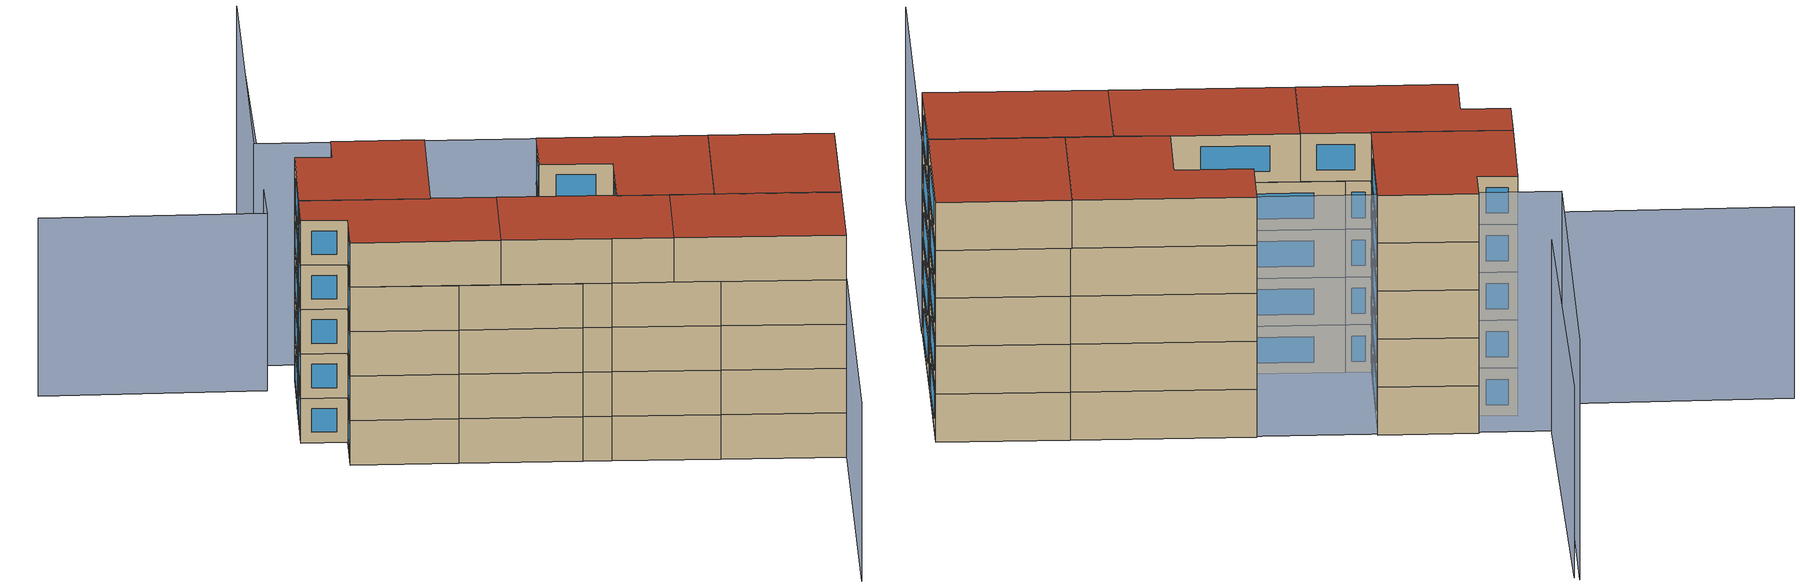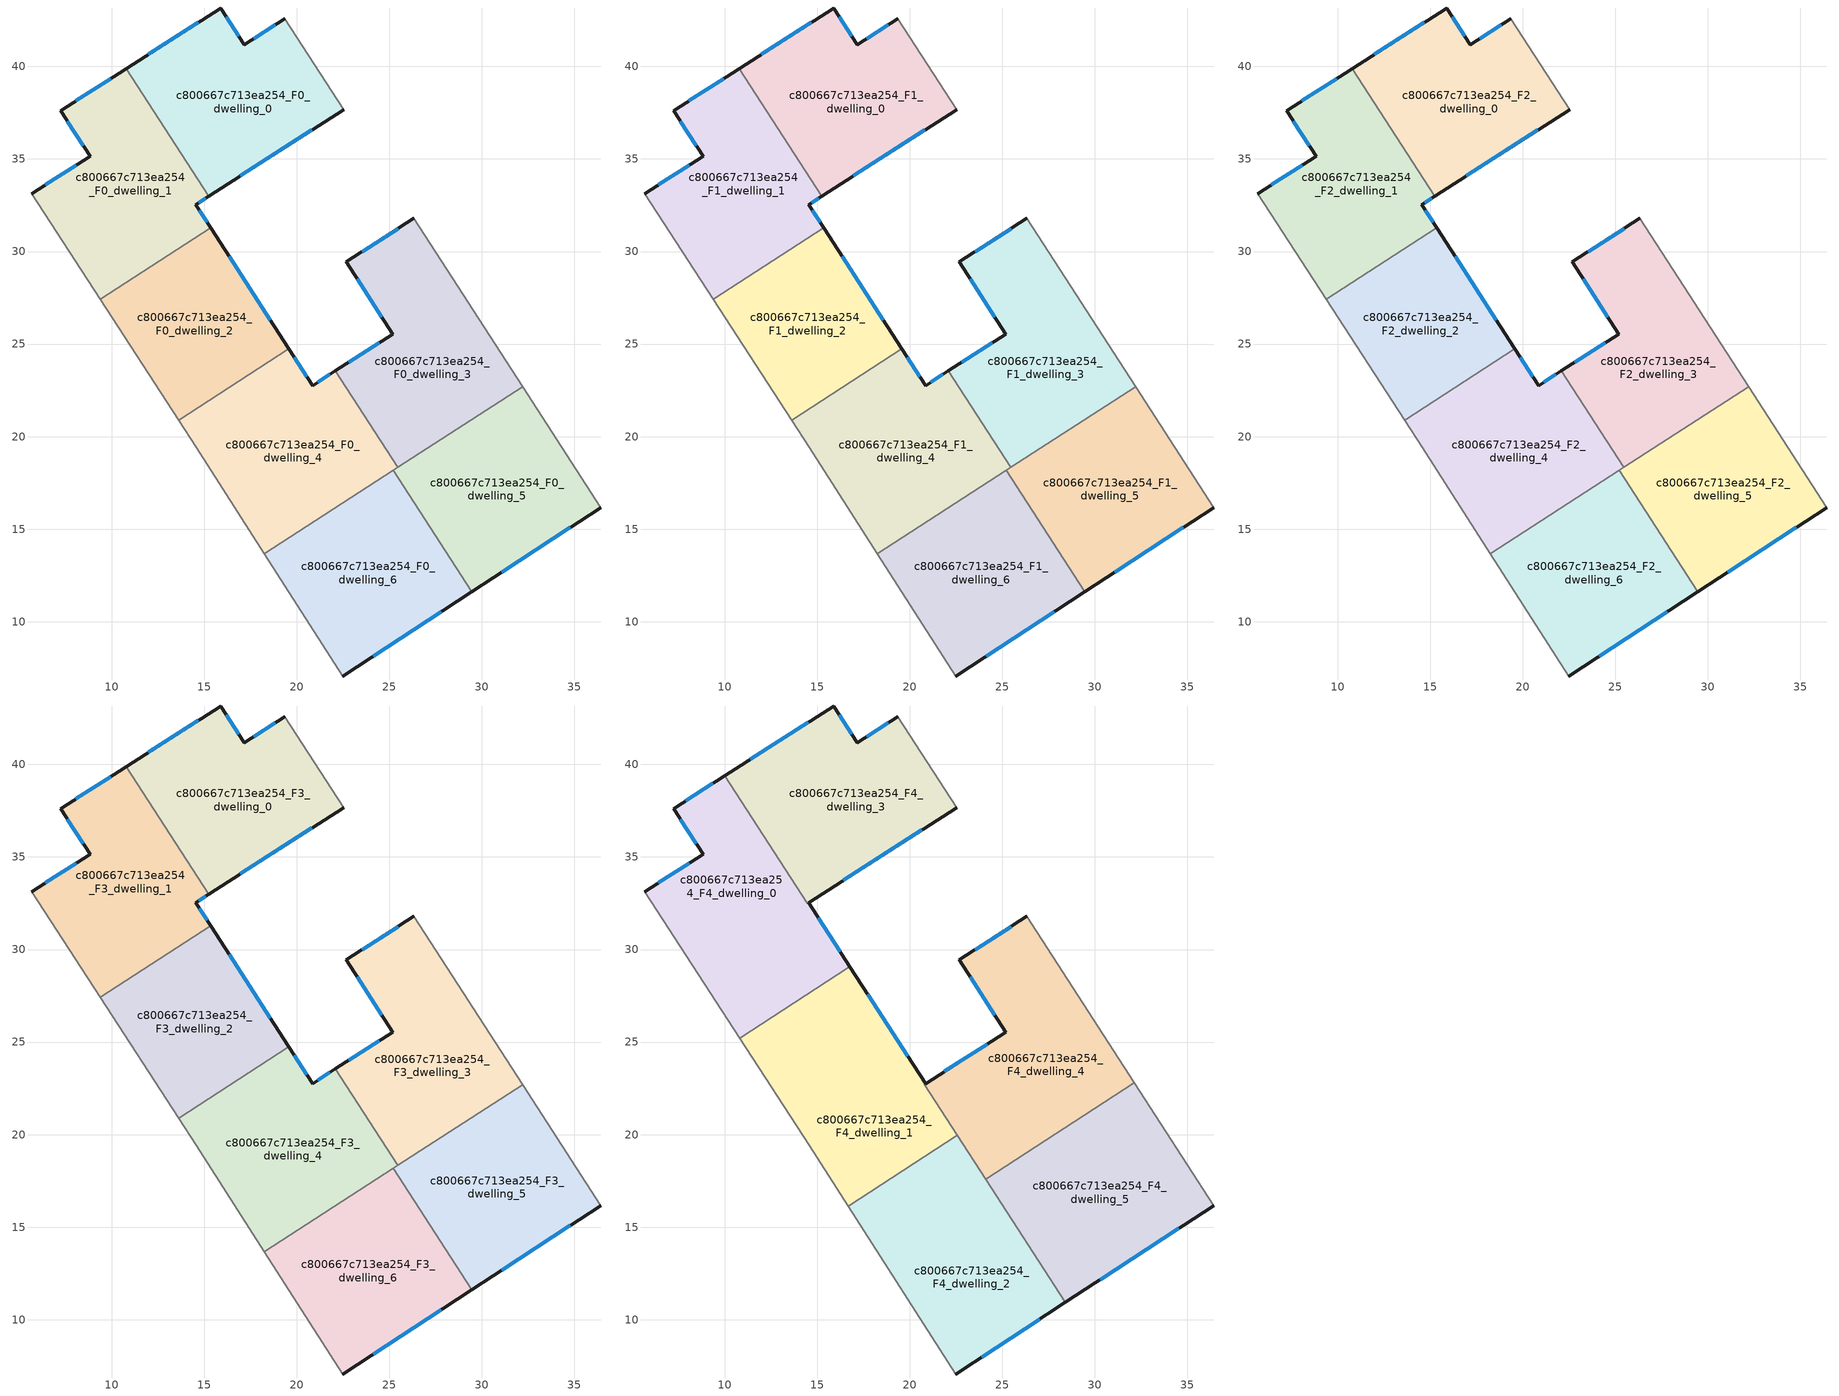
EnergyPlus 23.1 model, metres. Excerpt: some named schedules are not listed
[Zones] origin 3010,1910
c800667c713ea254_F0_dwelling_0
 floor ground (EU_floor_Construction): 19.36,42.57 22.53,37.66 15.24,32.98 10.78,39.88 15.89,43.15 17.18,41.16 z0
 wall outside (EU_wall_Construction): 19.36,42.57 17.18,41.16 15.89,43.15 10.78,39.88 / 15.24,32.98 22.53,37.66 z0:3
 wall adiabatic (EU_wall_Construction): 22.53,37.66 19.36,42.57 z0:3
 wall to c800667c713ea254_F0_dwelling_1 (EU_wall_Construction): 10.78,39.88 15.24,32.98 z0:3
 window (EU_Window_Construction): 18.85,42.24 17.69,41.49 / 16.95,34.08 20.82,36.56 / 14.69,42.38 11.98,40.64 / 16.87,41.63 16.19,42.68 z0.7:2.3
c800667c713ea254_F0_dwelling_1
 floor ground (EU_floor_Construction): 10.78,39.88 15.24,32.98 14.54,32.53 15.35,31.27 9.38,27.42 5.68,33.12 8.84,35.14 7.24,37.61 z0
 wall outside (EU_wall_Construction): 15.35,31.27 14.54,32.53 15.24,32.98 / 10.78,39.88 7.24,37.61 8.84,35.14 5.68,33.12 z0:3
 wall to c800667c713ea254_F0_dwelling_2 (EU_wall_Construction): 9.38,27.42 15.35,31.27 z0:3
 wall adiabatic (EU_wall_Construction): 5.68,33.12 9.38,27.42 z0:3
 window (EU_Window_Construction): 14.7,32.64 15.07,32.88 / 15.16,31.57 14.73,32.24 / 8.1,34.67 6.42,33.59 / 7.62,37.03 8.46,35.72 / 9.95,39.34 8.07,38.14 z0.7:2.3
c800667c713ea254_F0_dwelling_2
 floor ground (EU_floor_Construction): 15.35,31.27 19.57,24.74 13.62,20.89 9.38,27.42 z0
 wall outside (EU_wall_Construction): 19.57,24.74 15.35,31.27 z0:3
 wall to c800667c713ea254_F0_dwelling_4 (EU_wall_Construction): 13.62,20.89 19.57,24.74 z0:3
 wall adiabatic (EU_wall_Construction): 9.38,27.42 13.62,20.89 z0:3
 window (EU_Window_Construction): 18.58,26.27 16.34,29.74 z0.7:2.3
c800667c713ea254_F0_dwelling_3
 floor ground (EU_floor_Construction): 26.33,31.79 32.2,22.7 25.45,18.34 22.08,23.55 25.19,25.54 22.67,29.44 z0
 wall outside (EU_wall_Construction): 26.33,31.79 22.67,29.44 25.19,25.54 22.08,23.55 z0:3
 wall adiabatic (EU_wall_Construction): 32.2,22.7 26.33,31.79 z0:3
 wall to c800667c713ea254_F0_dwelling_4 (EU_wall_Construction): 22.08,23.55 25.45,18.34 z0:3
 wall to c800667c713ea254_F0_dwelling_5 (EU_wall_Construction): 25.45,18.34 32.2,22.7 z0:3
 window (EU_Window_Construction): 25.47,31.24 23.53,29.99 / 24.46,25.07 22.81,24.02 / 23.27,28.53 24.6,26.46 z0.7:2.3
c800667c713ea254_F0_dwelling_4
 floor ground (EU_floor_Construction): 22.08,23.55 25.45,18.34 18.25,13.68 14.58,19.42 13.62,20.89 19.57,24.74 20.85,22.76 z0
 wall outside (EU_wall_Construction): 22.08,23.55 20.85,22.76 19.57,24.74 z0:3
 wall adiabatic (EU_wall_Construction): 13.62,20.89 14.58,19.42 18.25,13.68 z0:3
 wall to c800667c713ea254_F0_dwelling_6 (EU_wall_Construction): 18.25,13.68 25.2,18.18 z0:3
 wall to c800667c713ea254_F0_dwelling_5 (EU_wall_Construction): 25.2,18.18 25.45,18.34 z0:3
 window (EU_Window_Construction): 20.55,23.22 19.87,24.28 / 21.79,23.36 21.14,22.94 z0.7:2.3
c800667c713ea254_F0_dwelling_5
 floor ground (EU_floor_Construction): 32.2,22.7 36.42,16.17 29.44,11.62 25.2,18.18 z0
 wall outside (EU_wall_Construction): 29.44,11.62 36.42,16.17 z0:3
 wall to c800667c713ea254_F0_dwelling_6 (EU_wall_Construction): 25.2,18.18 29.44,11.62 z0:3
 wall adiabatic (EU_wall_Construction): 36.42,16.17 32.2,22.7 z0:3
 window (EU_Window_Construction): 31.08,12.68 34.78,15.1 z0.7:2.3
c800667c713ea254_F0_dwelling_6
 floor ground (EU_floor_Construction): 25.2,18.18 29.44,11.62 22.48,7.07 18.25,13.68 z0
 wall outside (EU_wall_Construction): 22.48,7.07 29.44,11.62 z0:3
 wall adiabatic (EU_wall_Construction): 18.25,13.68 22.48,7.07 z0:3
 window (EU_Window_Construction): 24.12,8.14 27.81,10.55 z0.7:2.3
c800667c713ea254_F1_dwelling_0
 floor to c800667c713ea254_F0_dwelling_0 (EU_floor_Construction): 19.36,42.57 22.53,37.66 15.24,32.98 10.78,39.88 15.89,43.15 17.18,41.16 z3
 wall outside (EU_wall_Construction): 19.36,42.57 17.18,41.16 15.89,43.15 10.78,39.88 / 15.24,32.98 22.53,37.66 z3:6
 wall adiabatic (EU_wall_Construction): 22.53,37.66 19.36,42.57 z3:6
 wall to c800667c713ea254_F1_dwelling_1 (EU_wall_Construction): 10.78,39.88 15.24,32.98 z3:6
 window (EU_Window_Construction): 18.85,42.24 17.69,41.49 / 16.95,34.08 20.82,36.56 / 14.69,42.38 11.98,40.64 / 16.87,41.63 16.19,42.68 z3.7:5.3
c800667c713ea254_F1_dwelling_1
 floor to c800667c713ea254_F0_dwelling_1 (EU_floor_Construction): 10.78,39.88 15.24,32.98 14.54,32.53 15.35,31.27 9.38,27.42 5.68,33.12 8.84,35.14 7.24,37.61 z3
 wall outside (EU_wall_Construction): 15.35,31.27 14.54,32.53 15.24,32.98 / 10.78,39.88 7.24,37.61 8.84,35.14 5.68,33.12 z3:6
 wall to c800667c713ea254_F1_dwelling_2 (EU_wall_Construction): 9.38,27.42 15.35,31.27 z3:6
 wall adiabatic (EU_wall_Construction): 5.68,33.12 9.38,27.42 z3:6
 window (EU_Window_Construction): 14.7,32.64 15.07,32.88 / 15.16,31.57 14.73,32.24 / 8.1,34.67 6.42,33.59 / 7.62,37.03 8.46,35.72 / 9.95,39.34 8.07,38.14 z3.7:5.3
c800667c713ea254_F1_dwelling_2
 floor to c800667c713ea254_F0_dwelling_2 (EU_floor_Construction): 15.35,31.27 19.57,24.74 13.62,20.89 9.38,27.42 z3
 wall outside (EU_wall_Construction): 19.57,24.74 15.35,31.27 z3:6
 wall to c800667c713ea254_F1_dwelling_4 (EU_wall_Construction): 13.62,20.89 19.57,24.74 z3:6
 wall adiabatic (EU_wall_Construction): 9.38,27.42 13.62,20.89 z3:6
 window (EU_Window_Construction): 18.58,26.27 16.34,29.74 z3.7:5.3
c800667c713ea254_F1_dwelling_3
 floor to c800667c713ea254_F0_dwelling_3 (EU_floor_Construction): 26.33,31.79 32.2,22.7 25.45,18.34 22.08,23.55 25.19,25.54 22.67,29.44 z3
 wall outside (EU_wall_Construction): 26.33,31.79 22.67,29.44 25.19,25.54 22.08,23.55 z3:6
 wall adiabatic (EU_wall_Construction): 32.2,22.7 26.33,31.79 z3:6
 wall to c800667c713ea254_F1_dwelling_4 (EU_wall_Construction): 22.08,23.55 25.45,18.34 z3:6
 wall to c800667c713ea254_F1_dwelling_5 (EU_wall_Construction): 25.45,18.34 32.2,22.7 z3:6
 window (EU_Window_Construction): 25.47,31.24 23.53,29.99 / 24.46,25.07 22.81,24.02 / 23.27,28.53 24.6,26.46 z3.7:5.3
c800667c713ea254_F1_dwelling_4
 floor to c800667c713ea254_F0_dwelling_4 (EU_floor_Construction): 22.08,23.55 25.45,18.34 18.25,13.68 14.58,19.42 13.62,20.89 19.57,24.74 20.85,22.76 z3
 wall outside (EU_wall_Construction): 22.08,23.55 20.85,22.76 19.57,24.74 z3:6
 wall adiabatic (EU_wall_Construction): 13.62,20.89 14.58,19.42 18.25,13.68 z3:6
 wall to c800667c713ea254_F1_dwelling_6 (EU_wall_Construction): 18.25,13.68 25.2,18.18 z3:6
 wall to c800667c713ea254_F1_dwelling_5 (EU_wall_Construction): 25.2,18.18 25.45,18.34 z3:6
 window (EU_Window_Construction): 20.55,23.22 19.87,24.28 / 21.79,23.36 21.14,22.94 z3.7:5.3
c800667c713ea254_F1_dwelling_5
 floor to c800667c713ea254_F0_dwelling_5 (EU_floor_Construction): 32.2,22.7 36.42,16.17 29.44,11.62 25.2,18.18 z3
 wall outside (EU_wall_Construction): 29.44,11.62 36.42,16.17 z3:6
 wall to c800667c713ea254_F1_dwelling_6 (EU_wall_Construction): 25.2,18.18 29.44,11.62 z3:6
 wall adiabatic (EU_wall_Construction): 36.42,16.17 32.2,22.7 z3:6
 window (EU_Window_Construction): 31.08,12.68 34.78,15.1 z3.7:5.3
c800667c713ea254_F1_dwelling_6
 floor to c800667c713ea254_F0_dwelling_6 (EU_floor_Construction): 25.2,18.18 29.44,11.62 22.48,7.07 18.25,13.68 z3
 wall outside (EU_wall_Construction): 22.48,7.07 29.44,11.62 z3:6
 wall adiabatic (EU_wall_Construction): 18.25,13.68 22.48,7.07 z3:6
 window (EU_Window_Construction): 24.12,8.14 27.81,10.55 z3.7:5.3
c800667c713ea254_F2_dwelling_0
 floor to c800667c713ea254_F1_dwelling_0 (EU_floor_Construction): 19.36,42.57 22.53,37.66 15.24,32.98 10.78,39.88 15.89,43.15 17.18,41.16 z6
 wall outside (EU_wall_Construction): 19.36,42.57 17.18,41.16 15.89,43.15 10.78,39.88 / 15.24,32.98 22.53,37.66 z6:9
 wall adiabatic (EU_wall_Construction): 22.53,37.66 19.36,42.57 z6:9
 wall to c800667c713ea254_F2_dwelling_1 (EU_wall_Construction): 10.78,39.88 15.24,32.98 z6:9
 window (EU_Window_Construction): 18.85,42.24 17.69,41.49 / 16.95,34.08 20.82,36.56 / 14.69,42.38 11.98,40.64 / 16.87,41.63 16.19,42.68 z6.7:8.3
c800667c713ea254_F2_dwelling_1
 floor to c800667c713ea254_F1_dwelling_1 (EU_floor_Construction): 10.78,39.88 15.24,32.98 14.54,32.53 15.35,31.27 9.38,27.42 5.68,33.12 8.84,35.14 7.24,37.61 z6
 wall outside (EU_wall_Construction): 15.35,31.27 14.54,32.53 15.24,32.98 / 10.78,39.88 7.24,37.61 8.84,35.14 5.68,33.12 z6:9
 wall to c800667c713ea254_F2_dwelling_2 (EU_wall_Construction): 9.38,27.42 15.35,31.27 z6:9
 wall adiabatic (EU_wall_Construction): 5.68,33.12 9.38,27.42 z6:9
 window (EU_Window_Construction): 14.7,32.64 15.07,32.88 / 15.16,31.57 14.73,32.24 / 8.1,34.67 6.42,33.59 / 7.62,37.03 8.46,35.72 / 9.95,39.34 8.07,38.14 z6.7:8.3
c800667c713ea254_F2_dwelling_2
 floor to c800667c713ea254_F1_dwelling_2 (EU_floor_Construction): 15.35,31.27 19.57,24.74 13.62,20.89 9.38,27.42 z6
 wall outside (EU_wall_Construction): 19.57,24.74 15.35,31.27 z6:9
 wall to c800667c713ea254_F2_dwelling_4 (EU_wall_Construction): 13.62,20.89 19.57,24.74 z6:9
 wall adiabatic (EU_wall_Construction): 9.38,27.42 13.62,20.89 z6:9
 window (EU_Window_Construction): 18.58,26.27 16.34,29.74 z6.7:8.3
c800667c713ea254_F2_dwelling_3
 floor to c800667c713ea254_F1_dwelling_3 (EU_floor_Construction): 26.33,31.79 32.2,22.7 25.45,18.34 22.08,23.55 25.19,25.54 22.67,29.44 z6
 wall outside (EU_wall_Construction): 26.33,31.79 22.67,29.44 25.19,25.54 22.08,23.55 z6:9
 wall adiabatic (EU_wall_Construction): 32.2,22.7 26.33,31.79 z6:9
 wall to c800667c713ea254_F2_dwelling_4 (EU_wall_Construction): 22.08,23.55 25.45,18.34 z6:9
 wall to c800667c713ea254_F2_dwelling_5 (EU_wall_Construction): 25.45,18.34 32.2,22.7 z6:9
 window (EU_Window_Construction): 25.47,31.24 23.53,29.99 / 24.46,25.07 22.81,24.02 / 23.27,28.53 24.6,26.46 z6.7:8.3
c800667c713ea254_F2_dwelling_4
 floor to c800667c713ea254_F1_dwelling_4 (EU_floor_Construction): 22.08,23.55 25.45,18.34 18.25,13.68 14.58,19.42 13.62,20.89 19.57,24.74 20.85,22.76 z6
 wall outside (EU_wall_Construction): 22.08,23.55 20.85,22.76 19.57,24.74 z6:9
 wall adiabatic (EU_wall_Construction): 13.62,20.89 14.58,19.42 18.25,13.68 z6:9
 wall to c800667c713ea254_F2_dwelling_6 (EU_wall_Construction): 18.25,13.68 25.2,18.18 z6:9
 wall to c800667c713ea254_F2_dwelling_5 (EU_wall_Construction): 25.2,18.18 25.45,18.34 z6:9
 window (EU_Window_Construction): 20.55,23.22 19.87,24.28 / 21.79,23.36 21.14,22.94 z6.7:8.3
c800667c713ea254_F2_dwelling_5
 floor to c800667c713ea254_F1_dwelling_5 (EU_floor_Construction): 32.2,22.7 36.42,16.17 29.44,11.62 25.2,18.18 z6
 wall outside (EU_wall_Construction): 29.44,11.62 36.42,16.17 z6:9
 wall to c800667c713ea254_F2_dwelling_6 (EU_wall_Construction): 25.2,18.18 29.44,11.62 z6:9
 wall adiabatic (EU_wall_Construction): 36.42,16.17 32.2,22.7 z6:9
 window (EU_Window_Construction): 31.08,12.68 34.78,15.1 z6.7:8.3
c800667c713ea254_F2_dwelling_6
 floor to c800667c713ea254_F1_dwelling_6 (EU_floor_Construction): 25.2,18.18 29.44,11.62 22.48,7.07 18.25,13.68 z6
 wall outside (EU_wall_Construction): 22.48,7.07 29.44,11.62 z6:9
 wall adiabatic (EU_wall_Construction): 18.25,13.68 22.48,7.07 z6:9
 window (EU_Window_Construction): 24.12,8.14 27.81,10.55 z6.7:8.3
c800667c713ea254_F3_dwelling_0
 floor to c800667c713ea254_F2_dwelling_0 (EU_floor_Construction): 19.36,42.57 22.53,37.66 15.24,32.98 10.78,39.88 15.89,43.15 17.18,41.16 z9
 wall outside (EU_wall_Construction): 19.36,42.57 17.18,41.16 15.89,43.15 10.78,39.88 / 15.24,32.98 22.53,37.66 z9:12
 wall adiabatic (EU_wall_Construction): 22.53,37.66 19.36,42.57 z9:12
 wall to c800667c713ea254_F3_dwelling_1 (EU_wall_Construction): 10.78,39.88 15.24,32.98 z9:12
 window (EU_Window_Construction): 18.85,42.24 17.69,41.49 / 16.95,34.08 20.82,36.56 / 14.69,42.38 11.98,40.64 / 16.87,41.63 16.19,42.68 z9.7:11.3
c800667c713ea254_F3_dwelling_1
 floor to c800667c713ea254_F2_dwelling_1 (EU_floor_Construction): 10.78,39.88 15.24,32.98 14.54,32.53 15.35,31.27 9.38,27.42 5.68,33.12 8.84,35.14 7.24,37.61 z9
 wall outside (EU_wall_Construction): 15.35,31.27 14.54,32.53 15.24,32.98 / 10.78,39.88 7.24,37.61 8.84,35.14 5.68,33.12 z9:12
 wall to c800667c713ea254_F3_dwelling_2 (EU_wall_Construction): 9.38,27.42 15.35,31.27 z9:12
 wall adiabatic (EU_wall_Construction): 5.68,33.12 9.38,27.42 z9:12
 window (EU_Window_Construction): 14.7,32.64 15.07,32.88 / 15.16,31.57 14.73,32.24 / 8.1,34.67 6.42,33.59 / 7.62,37.03 8.46,35.72 / 9.95,39.34 8.07,38.14 z9.7:11.3
c800667c713ea254_F3_dwelling_2
 floor to c800667c713ea254_F2_dwelling_2 (EU_floor_Construction): 15.35,31.27 19.57,24.74 13.62,20.89 9.38,27.42 z9
 wall outside (EU_wall_Construction): 19.57,24.74 15.35,31.27 z9:12
 wall to c800667c713ea254_F3_dwelling_4 (EU_wall_Construction): 13.62,20.89 19.57,24.74 z9:12
 wall adiabatic (EU_wall_Construction): 9.38,27.42 13.62,20.89 z9:12
 window (EU_Window_Construction): 18.58,26.27 16.34,29.74 z9.7:11.3
c800667c713ea254_F3_dwelling_3
 floor to c800667c713ea254_F2_dwelling_3 (EU_floor_Construction): 26.33,31.79 32.2,22.7 25.45,18.34 22.08,23.55 25.19,25.54 22.67,29.44 z9
 wall outside (EU_wall_Construction): 26.33,31.79 22.67,29.44 25.19,25.54 22.08,23.55 z9:12
 wall adiabatic (EU_wall_Construction): 32.2,22.7 26.33,31.79 z9:12
 wall to c800667c713ea254_F3_dwelling_4 (EU_wall_Construction): 22.08,23.55 25.45,18.34 z9:12
 wall to c800667c713ea254_F3_dwelling_5 (EU_wall_Construction): 25.45,18.34 32.2,22.7 z9:12
 window (EU_Window_Construction): 25.47,31.24 23.53,29.99 / 24.46,25.07 22.81,24.02 / 23.27,28.53 24.6,26.46 z9.7:11.3
 ceiling adiabatic (EU_roof_Construction): 32.2,22.7 32.14,22.8 25.39,18.44 25.45,18.34 z12
c800667c713ea254_F3_dwelling_4
 floor to c800667c713ea254_F2_dwelling_4 (EU_floor_Construction): 22.08,23.55 25.45,18.34 18.25,13.68 14.58,19.42 13.62,20.89 19.57,24.74 20.85,22.76 z9
 wall outside (EU_wall_Construction): 22.08,23.55 20.85,22.76 19.57,24.74 z9:12
 wall adiabatic (EU_wall_Construction): 13.62,20.89 14.58,19.42 18.25,13.68 z9:12
 wall to c800667c713ea254_F3_dwelling_6 (EU_wall_Construction): 18.25,13.68 25.2,18.18 z9:12
 wall to c800667c713ea254_F3_dwelling_5 (EU_wall_Construction): 25.2,18.18 25.45,18.34 z9:12
 window (EU_Window_Construction): 20.55,23.22 19.87,24.28 / 21.79,23.36 21.14,22.94 z9.7:11.3
 ceiling adiabatic (EU_roof_Construction): 25.45,18.34 22.08,23.55 20.85,22.76 20.79,22.72 24.16,17.5 z12
c800667c713ea254_F3_dwelling_5
 floor to c800667c713ea254_F2_dwelling_5 (EU_floor_Construction): 32.2,22.7 36.42,16.17 29.44,11.62 25.2,18.18 z9
 wall outside (EU_wall_Construction): 29.44,11.62 36.42,16.17 z9:12
 wall to c800667c713ea254_F3_dwelling_6 (EU_wall_Construction): 25.2,18.18 29.44,11.62 z9:12
 wall adiabatic (EU_wall_Construction): 36.42,16.17 32.2,22.7 z9:12
 window (EU_Window_Construction): 31.08,12.68 34.78,15.1 z9.7:11.3
 ceiling adiabatic (EU_roof_Construction): 36.42,16.17 32.2,22.7 25.2,18.18 29.44,11.62 z12
c800667c713ea254_F3_dwelling_6
 floor to c800667c713ea254_F2_dwelling_6 (EU_floor_Construction): 25.2,18.18 29.44,11.62 22.48,7.07 18.25,13.68 z9
 wall outside (EU_wall_Construction): 22.48,7.07 29.44,11.62 z9:12
 wall adiabatic (EU_wall_Construction): 18.25,13.68 22.48,7.07 z9:12
 window (EU_Window_Construction): 24.12,8.14 27.81,10.55 z9.7:11.3
 ceiling adiabatic (EU_roof_Construction): 29.44,11.62 25.2,18.18 24.16,17.5 28.41,10.94 z12
c800667c713ea254_F4_dwelling_0
 floor to c800667c713ea254_F3_dwelling_1 (EU_floor_Construction): 10.02,39.38 14.47,32.49 14.54,32.53 15.35,31.27 9.38,27.42 5.68,33.12 8.84,35.14 7.24,37.61 z12
 floor to c800667c713ea254_F3_dwelling_2 (EU_floor_Construction): 15.35,31.27 16.77,29.08 16.71,29.03 10.81,25.22 9.38,27.42 z12
 wall outside (EU_wall_Construction): 10.02,39.38 7.24,37.61 8.84,35.14 5.68,33.12 / 16.77,29.07 14.54,32.53 z12:15
 wall adiabatic (EU_wall_Construction): 5.68,33.12 10.81,25.22 z12:15
 wall to c800667c713ea254_F4_dwelling_3 (EU_wall_Construction): 14.54,32.53 14.47,32.49 10.02,39.38 z12:15
 wall to c800667c713ea254_F4_dwelling_1 (EU_wall_Construction): 10.81,25.22 16.71,29.03 16.77,29.07 z12:15
 window (EU_Window_Construction): 8.1,34.67 6.42,33.59 / 7.62,37.03 8.46,35.72 / 9.36,38.97 7.89,38.02 / 16.25,29.89 15.06,31.72 z12.7:14.3
 roof outside (EU_roof_Construction): 16.71,29.03 16.77,29.07 14.54,32.53 14.47,32.49 10.02,39.38 7.24,37.61 8.84,35.14 5.68,33.12 10.81,25.22 z15
c800667c713ea254_F4_dwelling_1
 floor to c800667c713ea254_F3_dwelling_4 (EU_floor_Construction): 20.85,22.76 20.79,22.72 22.57,19.96 16.67,16.14 14.58,19.42 13.62,20.89 19.57,24.74 z12
 floor to c800667c713ea254_F3_dwelling_2 (EU_floor_Construction): 16.77,29.07 19.57,24.74 13.62,20.89 10.81,25.22 16.71,29.03 z12
 wall outside (EU_wall_Construction): 20.85,22.76 16.77,29.07 z12:15
 wall to c800667c713ea254_F4_dwelling_2 (EU_wall_Construction): 16.67,16.14 22.57,19.96 z12:15
 wall adiabatic (EU_wall_Construction): 10.81,25.22 14.58,19.42 16.67,16.14 z12:15
 wall to c800667c713ea254_F4_dwelling_4 (EU_wall_Construction): 22.57,19.96 20.79,22.71 / 20.79,22.72 20.85,22.76 z12:15
 window (EU_Window_Construction): 19.89,24.24 17.73,27.59 z12.7:14.3
 roof outside (EU_roof_Construction): 22.57,19.96 20.79,22.72 20.85,22.76 16.77,29.07 16.71,29.03 10.81,25.22 14.58,19.42 16.67,16.14 z15
c800667c713ea254_F4_dwelling_2
 floor to c800667c713ea254_F3_dwelling_6 (EU_floor_Construction): 24.16,17.5 28.41,10.94 22.48,7.07 18.25,13.68 z12
 floor to c800667c713ea254_F3_dwelling_4 (EU_floor_Construction): 22.57,19.96 24.16,17.5 18.25,13.68 16.67,16.14 z12
 wall outside (EU_wall_Construction): 22.48,7.07 28.41,10.94 z12:15
 wall adiabatic (EU_wall_Construction): 16.67,16.14 22.48,7.07 z12:15
 wall to c800667c713ea254_F4_dwelling_5 (EU_wall_Construction): 28.41,10.94 24.1,17.6 z12:15
 wall to c800667c713ea254_F4_dwelling_4 (EU_wall_Construction): 24.09,17.6 22.57,19.96 z12:15
 window (EU_Window_Construction): 23.88,7.98 27.01,10.03 z12.7:14.3
 roof outside (EU_roof_Construction): 28.41,10.94 22.57,19.96 16.67,16.14 22.48,7.07 z15
c800667c713ea254_F4_dwelling_3
 floor to c800667c713ea254_F3_dwelling_0 (EU_floor_Construction): 19.36,42.57 22.53,37.66 15.24,32.98 10.78,39.88 15.89,43.15 17.18,41.16 z12
 floor to c800667c713ea254_F3_dwelling_1 (EU_floor_Construction): 10.78,39.88 15.24,32.98 14.54,32.54 14.47,32.49 10.02,39.38 z12
 wall outside (EU_wall_Construction): 19.36,42.57 17.18,41.16 15.89,43.15 10.02,39.38 / 14.54,32.54 22.53,37.66 z12:15
 wall adiabatic (EU_wall_Construction): 22.53,37.66 19.36,42.57 z12:15
 window (EU_Window_Construction): 14.51,42.27 11.39,40.27 / 16.87,41.63 16.19,42.68 / 18.85,42.24 17.69,41.49 / 16.42,33.74 20.65,36.46 z12.7:14.3
 roof outside (EU_roof_Construction): 22.53,37.66 19.36,42.57 17.18,41.16 15.89,43.15 10.02,39.38 14.47,32.49 14.54,32.53 z15
c800667c713ea254_F4_dwelling_4
 floor to c800667c713ea254_F3_dwelling_3 (EU_floor_Construction): 26.33,31.79 32.14,22.8 25.39,18.44 22.09,23.55 25.19,25.54 22.67,29.44 z12
 floor adiabatic (EU_floor_Construction): 22.09,23.55 25.39,18.44 24.1,17.6 20.79,22.71 z12
 wall outside (EU_wall_Construction): 26.33,31.79 22.67,29.44 25.19,25.54 20.85,22.76 z12:15
 wall adiabatic (EU_wall_Construction): 32.14,22.8 26.33,31.79 z12:15
 wall to c800667c713ea254_F4_dwelling_5 (EU_wall_Construction): 24.09,17.6 32.14,22.8 z12:15
 window (EU_Window_Construction): 23.27,28.53 24.6,26.46 / 25.47,31.24 23.53,29.99 / 24.17,24.89 21.87,23.41 z12.7:14.3
 roof outside (EU_roof_Construction): 32.14,22.8 26.33,31.79 22.67,29.44 25.19,25.54 20.79,22.72 24.09,17.6 z15
c800667c713ea254_F4_dwelling_5
 floor adiabatic (EU_floor_Construction): 32.14,22.8 36.42,16.17 28.41,10.94 24.09,17.6 z12
 wall outside (EU_wall_Construction): 28.41,10.94 36.42,16.17 z12:15
 wall adiabatic (EU_wall_Construction): 36.42,16.17 32.14,22.8 z12:15
 window (EU_Window_Construction): 30.29,12.17 34.54,14.94 z12.7:14.3
 roof outside (EU_roof_Construction): 36.42,16.17 32.14,22.8 24.09,17.6 28.41,10.94 z15
shading: 22.6,7.11 5.56,-3.99 / 35.4,58.44 13.5,43.72 / 13.5,43.72 5.52,55.6 z0:12; 36.42,16.17 16.6,46.51 / 16.6,46.51 35.46,58.84 z0:15
[Building]
EU S2 Campaign: North Axis=0; Terrain=City; Solar Distribution=FullExterior
[Site:Location]
Budapest.Ferenc.Liszt.Intl.AP: Latitude=47.437; Longitude=19.256; Time Zone=1; Elevation=185
[SizingPeriod:WeatherFileDays]
AnnualSizingPeriod: Begin Month=1; Begin Day of Month=1; End Month=12; End Day of Month=31; Day of Week for Start Day=Monday; Use Weather File Daylight Saving Period=No; Use Weather File Rain and Snow Indicators=No
[MATERIAL]
EU_InternalMass_Material: Roughness=MediumRough; Thickness=0.1; Conductivity=1; Density=1800; Specific Heat=900; Thermal Absorptance=0.9; Solar Absorptance=0.7; Visible Absorptance=0.7
[MATERIAL:NOMASS] Roughness=MediumRough; Thermal Absorptance=0.9; Solar Absorptance=0.7; Visible Absorptance=0.7
Name | Thermal Resistance
EU_wall_NoMass | 0.832559
EU_roof_NoMass | 1.39638
EU_floor_NoMass | 0.872794
[WINDOWMATERIAL:SIMPLEGLAZINGSYSTEM]
EU_Window_SimpleGlazing: UFactor=2.79869; Solar Heat Gain Coefficient=0.75; Visible Transmittance=0.75
[CONSTRUCTION]
EU_wall_Construction: EU_wall_NoMass
EU_roof_Construction: EU_roof_NoMass
EU_floor_Construction: EU_floor_NoMass
EU_Window_Construction: EU_Window_SimpleGlazing
EU_InternalMass_Construction: EU_InternalMass_Material
[ZONE] Type=1; Multiplier=1; Ceiling Height=autocalculate; Floor Area=autocalculate; Part of Total Floor Area=Yes
Name | Volume
c800667c713ea254_F0_dwelling_0; c800667c713ea254_F1_dwelling_0; c800667c713ea254_F2_dwelling_0; c800667c713ea254_F3_dwelling_0; c800667c713ea254_F0_dwelling_1; c800667c713ea254_F1_dwelling_1; c800667c713ea254_F2_dwelling_1; c800667c713ea254_F3_dwelling_1 | 194.921
c800667c713ea254_F4_dwelling_0 | 228.333
c800667c713ea254_F4_dwelling_1 | 229.106
c800667c713ea254_F0_dwelling_2; c800667c713ea254_F1_dwelling_2; c800667c713ea254_F2_dwelling_2; c800667c713ea254_F3_dwelling_2 | 165.545
c800667c713ea254_F4_dwelling_2 | 227.389
c800667c713ea254_F0_dwelling_3; c800667c713ea254_F1_dwelling_3; c800667c713ea254_F2_dwelling_3; c800667c713ea254_F3_dwelling_3 | 209.61
c800667c713ea254_F4_dwelling_3 | 217.312
c800667c713ea254_F0_dwelling_4; c800667c713ea254_F1_dwelling_4; c800667c713ea254_F2_dwelling_4; c800667c713ea254_F3_dwelling_4 | 209.596
c800667c713ea254_F4_dwelling_4 | 234.838
c800667c713ea254_F0_dwelling_5; c800667c713ea254_F1_dwelling_5; c800667c713ea254_F2_dwelling_5; c800667c713ea254_F3_dwelling_5 | 194.913
c800667c713ea254_F4_dwelling_5 | 227.415
c800667c713ea254_F0_dwelling_6; c800667c713ea254_F1_dwelling_6; c800667c713ea254_F2_dwelling_6; c800667c713ea254_F3_dwelling_6 | 194.917
[INTERNALMASS] Construction=EU_InternalMass_Construction
Name | Zone or ZoneList | Surface Area
c800667c713ea254_F0_dwelling_0_EU_InternalMass | c800667c713ea254_F0_dwelling_0 | 64.9721
c800667c713ea254_F0_dwelling_1_EU_InternalMass | c800667c713ea254_F0_dwelling_1 | 64.9744
c800667c713ea254_F0_dwelling_2_EU_InternalMass | c800667c713ea254_F0_dwelling_2 | 55.1815
c800667c713ea254_F0_dwelling_3_EU_InternalMass | c800667c713ea254_F0_dwelling_3 | 69.8695
c800667c713ea254_F0_dwelling_4_EU_InternalMass | c800667c713ea254_F0_dwelling_4 | 69.8671
c800667c713ea254_F0_dwelling_5_EU_InternalMass | c800667c713ea254_F0_dwelling_5 | 64.971
c800667c713ea254_F0_dwelling_6_EU_InternalMass | c800667c713ea254_F0_dwelling_6 | 64.9708
c800667c713ea254_F1_dwelling_0_EU_InternalMass | c800667c713ea254_F1_dwelling_0 | 64.9721
c800667c713ea254_F1_dwelling_1_EU_InternalMass | c800667c713ea254_F1_dwelling_1 | 64.9744
c800667c713ea254_F1_dwelling_2_EU_InternalMass | c800667c713ea254_F1_dwelling_2 | 55.1815
c800667c713ea254_F1_dwelling_3_EU_InternalMass | c800667c713ea254_F1_dwelling_3 | 69.8695
c800667c713ea254_F1_dwelling_4_EU_InternalMass | c800667c713ea254_F1_dwelling_4 | 69.8671
c800667c713ea254_F1_dwelling_5_EU_InternalMass | c800667c713ea254_F1_dwelling_5 | 64.971
c800667c713ea254_F1_dwelling_6_EU_InternalMass | c800667c713ea254_F1_dwelling_6 | 64.9708
c800667c713ea254_F2_dwelling_0_EU_InternalMass | c800667c713ea254_F2_dwelling_0 | 64.9721
c800667c713ea254_F2_dwelling_1_EU_InternalMass | c800667c713ea254_F2_dwelling_1 | 64.9744
c800667c713ea254_F2_dwelling_2_EU_InternalMass | c800667c713ea254_F2_dwelling_2 | 55.1815
c800667c713ea254_F2_dwelling_3_EU_InternalMass | c800667c713ea254_F2_dwelling_3 | 69.8695
c800667c713ea254_F2_dwelling_4_EU_InternalMass | c800667c713ea254_F2_dwelling_4 | 69.8671
c800667c713ea254_F2_dwelling_5_EU_InternalMass | c800667c713ea254_F2_dwelling_5 | 64.971
c800667c713ea254_F2_dwelling_6_EU_InternalMass | c800667c713ea254_F2_dwelling_6 | 64.9708
c800667c713ea254_F3_dwelling_0_EU_InternalMass | c800667c713ea254_F3_dwelling_0 | 64.9721
c800667c713ea254_F3_dwelling_1_EU_InternalMass | c800667c713ea254_F3_dwelling_1 | 64.9744
c800667c713ea254_F3_dwelling_2_EU_InternalMass | c800667c713ea254_F3_dwelling_2 | 55.1815
c800667c713ea254_F3_dwelling_3_EU_InternalMass | c800667c713ea254_F3_dwelling_3 | 69.8695
c800667c713ea254_F3_dwelling_4_EU_InternalMass | c800667c713ea254_F3_dwelling_4 | 69.8671
c800667c713ea254_F3_dwelling_5_EU_InternalMass | c800667c713ea254_F3_dwelling_5 | 64.971
c800667c713ea254_F3_dwelling_6_EU_InternalMass | c800667c713ea254_F3_dwelling_6 | 64.9708
c800667c713ea254_F4_dwelling_0_EU_InternalMass | c800667c713ea254_F4_dwelling_0 | 76.1119
c800667c713ea254_F4_dwelling_1_EU_InternalMass | c800667c713ea254_F4_dwelling_1 | 76.3713
c800667c713ea254_F4_dwelling_2_EU_InternalMass | c800667c713ea254_F4_dwelling_2 | 75.7964
c800667c713ea254_F4_dwelling_3_EU_InternalMass | c800667c713ea254_F4_dwelling_3 | 72.4388
c800667c713ea254_F4_dwelling_4_EU_InternalMass | c800667c713ea254_F4_dwelling_4 | 78.2941
c800667c713ea254_F4_dwelling_5_EU_InternalMass | c800667c713ea254_F4_dwelling_5 | 75.8048
[OTHEREQUIPMENT] Fuel Type=Electricity; Design Level Calculation Method=Watts/Area; Power per Zone Floor Area=1; Fraction Latent=0; Fraction Radiant=0; Fraction Lost=0; Carbon Dioxide Generation Rate=0; EndUse Subcategory=EU_Step8_InternalGains
Name | Zone or ZoneList or Space or SpaceList | Schedule
EU_Step8_InternalGain_c800667c713ea254_F0_dwelling_0_f000 | c800667c713ea254_F0_dwelling_0 | EU_Step8_GainSchedule_c800667c713ea254_F0_dwelling_0_f000
EU_Step8_InternalGain_c800667c713ea254_F0_dwelling_1_f000 | c800667c713ea254_F0_dwelling_1 | EU_Step8_GainSchedule_c800667c713ea254_F0_dwelling_1_f000
EU_Step8_InternalGain_c800667c713ea254_F0_dwelling_2_f000 | c800667c713ea254_F0_dwelling_2 | EU_Step8_GainSchedule_c800667c713ea254_F0_dwelling_2_f000
EU_Step8_InternalGain_c800667c713ea254_F0_dwelling_3_f000 | c800667c713ea254_F0_dwelling_3 | EU_Step8_GainSchedule_c800667c713ea254_F0_dwelling_3_f000
EU_Step8_InternalGain_c800667c713ea254_F0_dwelling_4_f000 | c800667c713ea254_F0_dwelling_4 | EU_Step8_GainSchedule_c800667c713ea254_F0_dwelling_4_f000
EU_Step8_InternalGain_c800667c713ea254_F0_dwelling_5_f000 | c800667c713ea254_F0_dwelling_5 | EU_Step8_GainSchedule_c800667c713ea254_F0_dwelling_5_f000
EU_Step8_InternalGain_c800667c713ea254_F0_dwelling_6_f000 | c800667c713ea254_F0_dwelling_6 | EU_Step8_GainSchedule_c800667c713ea254_F0_dwelling_6_f000
EU_Step8_InternalGain_c800667c713ea254_F1_dwelling_0_f000 | c800667c713ea254_F1_dwelling_0 | EU_Step8_GainSchedule_c800667c713ea254_F1_dwelling_0_f000
EU_Step8_InternalGain_c800667c713ea254_F1_dwelling_1_f000 | c800667c713ea254_F1_dwelling_1 | EU_Step8_GainSchedule_c800667c713ea254_F1_dwelling_1_f000
EU_Step8_InternalGain_c800667c713ea254_F1_dwelling_2_f000 | c800667c713ea254_F1_dwelling_2 | EU_Step8_GainSchedule_c800667c713ea254_F1_dwelling_2_f000
EU_Step8_InternalGain_c800667c713ea254_F1_dwelling_3_f000 | c800667c713ea254_F1_dwelling_3 | EU_Step8_GainSchedule_c800667c713ea254_F1_dwelling_3_f000
EU_Step8_InternalGain_c800667c713ea254_F1_dwelling_4_f000 | c800667c713ea254_F1_dwelling_4 | EU_Step8_GainSchedule_c800667c713ea254_F1_dwelling_4_f000
EU_Step8_InternalGain_c800667c713ea254_F1_dwelling_5_f000 | c800667c713ea254_F1_dwelling_5 | EU_Step8_GainSchedule_c800667c713ea254_F1_dwelling_5_f000
EU_Step8_InternalGain_c800667c713ea254_F1_dwelling_6_f000 | c800667c713ea254_F1_dwelling_6 | EU_Step8_GainSchedule_c800667c713ea254_F1_dwelling_6_f000
EU_Step8_InternalGain_c800667c713ea254_F2_dwelling_0_f000 | c800667c713ea254_F2_dwelling_0 | EU_Step8_GainSchedule_c800667c713ea254_F2_dwelling_0_f000
EU_Step8_InternalGain_c800667c713ea254_F2_dwelling_1_f000 | c800667c713ea254_F2_dwelling_1 | EU_Step8_GainSchedule_c800667c713ea254_F2_dwelling_1_f000
EU_Step8_InternalGain_c800667c713ea254_F2_dwelling_2_f000 | c800667c713ea254_F2_dwelling_2 | EU_Step8_GainSchedule_c800667c713ea254_F2_dwelling_2_f000
EU_Step8_InternalGain_c800667c713ea254_F2_dwelling_3_f000 | c800667c713ea254_F2_dwelling_3 | EU_Step8_GainSchedule_c800667c713ea254_F2_dwelling_3_f000
EU_Step8_InternalGain_c800667c713ea254_F2_dwelling_4_f000 | c800667c713ea254_F2_dwelling_4 | EU_Step8_GainSchedule_c800667c713ea254_F2_dwelling_4_f000
EU_Step8_InternalGain_c800667c713ea254_F2_dwelling_5_f000 | c800667c713ea254_F2_dwelling_5 | EU_Step8_GainSchedule_c800667c713ea254_F2_dwelling_5_f000
EU_Step8_InternalGain_c800667c713ea254_F2_dwelling_6_f000 | c800667c713ea254_F2_dwelling_6 | EU_Step8_GainSchedule_c800667c713ea254_F2_dwelling_6_f000
EU_Step8_InternalGain_c800667c713ea254_F3_dwelling_0_f000 | c800667c713ea254_F3_dwelling_0 | EU_Step8_GainSchedule_c800667c713ea254_F3_dwelling_0_f000
EU_Step8_InternalGain_c800667c713ea254_F3_dwelling_1_f000 | c800667c713ea254_F3_dwelling_1 | EU_Step8_GainSchedule_c800667c713ea254_F3_dwelling_1_f000
EU_Step8_InternalGain_c800667c713ea254_F3_dwelling_2_f000 | c800667c713ea254_F3_dwelling_2 | EU_Step8_GainSchedule_c800667c713ea254_F3_dwelling_2_f000
EU_Step8_InternalGain_c800667c713ea254_F3_dwelling_3_f000 | c800667c713ea254_F3_dwelling_3 | EU_Step8_GainSchedule_c800667c713ea254_F3_dwelling_3_f000
EU_Step8_InternalGain_c800667c713ea254_F3_dwelling_4_f000 | c800667c713ea254_F3_dwelling_4 | EU_Step8_GainSchedule_c800667c713ea254_F3_dwelling_4_f000
EU_Step8_InternalGain_c800667c713ea254_F3_dwelling_5_f000 | c800667c713ea254_F3_dwelling_5 | EU_Step8_GainSchedule_c800667c713ea254_F3_dwelling_5_f000
EU_Step8_InternalGain_c800667c713ea254_F3_dwelling_6_f000 | c800667c713ea254_F3_dwelling_6 | EU_Step8_GainSchedule_c800667c713ea254_F3_dwelling_6_f000
EU_Step8_InternalGain_c800667c713ea254_F4_dwelling_0_f000 | c800667c713ea254_F4_dwelling_0 | EU_Step8_GainSchedule_c800667c713ea254_F4_dwelling_0_f000
EU_Step8_InternalGain_c800667c713ea254_F4_dwelling_1_f000 | c800667c713ea254_F4_dwelling_1 | EU_Step8_GainSchedule_c800667c713ea254_F4_dwelling_1_f000
EU_Step8_InternalGain_c800667c713ea254_F4_dwelling_2_f000 | c800667c713ea254_F4_dwelling_2 | EU_Step8_GainSchedule_c800667c713ea254_F4_dwelling_2_f000
EU_Step8_InternalGain_c800667c713ea254_F4_dwelling_3_f000 | c800667c713ea254_F4_dwelling_3 | EU_Step8_GainSchedule_c800667c713ea254_F4_dwelling_3_f000
EU_Step8_InternalGain_c800667c713ea254_F4_dwelling_4_f000 | c800667c713ea254_F4_dwelling_4 | EU_Step8_GainSchedule_c800667c713ea254_F4_dwelling_4_f000
EU_Step8_InternalGain_c800667c713ea254_F4_dwelling_5_f000 | c800667c713ea254_F4_dwelling_5 | EU_Step8_GainSchedule_c800667c713ea254_F4_dwelling_5_f000
[ZONEVENTILATION:DESIGNFLOWRATE] Schedule=EU_AlwaysOn; Design Flow Rate Calculation Method=AirChanges/Hour; Air Changes per Hour=0.475469; Ventilation Type=Natural; Fan Pressure Rise=0; Fan Total Efficiency=1; Constant Term Coefficient=1; Temperature Term Coefficient=0; Velocity Term Coefficient=0; Velocity Squared Term Coefficient=0; Minimum Indoor Temperature=-100; Maximum Indoor Temperature=100; Delta Temperature=-100; Minimum Outdoor Temperature=-100; Maximum Outdoor Temperature=100; Maximum Wind Speed=40
Name | Zone or ZoneList or Space or SpaceList
EU_ConstantAir_c800667c713ea254_F0_dwelling_0 | c800667c713ea254_F0_dwelling_0
EU_ConstantAir_c800667c713ea254_F0_dwelling_1 | c800667c713ea254_F0_dwelling_1
EU_ConstantAir_c800667c713ea254_F0_dwelling_2 | c800667c713ea254_F0_dwelling_2
EU_ConstantAir_c800667c713ea254_F0_dwelling_3 | c800667c713ea254_F0_dwelling_3
EU_ConstantAir_c800667c713ea254_F0_dwelling_4 | c800667c713ea254_F0_dwelling_4
EU_ConstantAir_c800667c713ea254_F0_dwelling_5 | c800667c713ea254_F0_dwelling_5
EU_ConstantAir_c800667c713ea254_F0_dwelling_6 | c800667c713ea254_F0_dwelling_6
EU_ConstantAir_c800667c713ea254_F1_dwelling_0 | c800667c713ea254_F1_dwelling_0
EU_ConstantAir_c800667c713ea254_F1_dwelling_1 | c800667c713ea254_F1_dwelling_1
EU_ConstantAir_c800667c713ea254_F1_dwelling_2 | c800667c713ea254_F1_dwelling_2
EU_ConstantAir_c800667c713ea254_F1_dwelling_3 | c800667c713ea254_F1_dwelling_3
EU_ConstantAir_c800667c713ea254_F1_dwelling_4 | c800667c713ea254_F1_dwelling_4
EU_ConstantAir_c800667c713ea254_F1_dwelling_5 | c800667c713ea254_F1_dwelling_5
EU_ConstantAir_c800667c713ea254_F1_dwelling_6 | c800667c713ea254_F1_dwelling_6
EU_ConstantAir_c800667c713ea254_F2_dwelling_0 | c800667c713ea254_F2_dwelling_0
EU_ConstantAir_c800667c713ea254_F2_dwelling_1 | c800667c713ea254_F2_dwelling_1
EU_ConstantAir_c800667c713ea254_F2_dwelling_2 | c800667c713ea254_F2_dwelling_2
EU_ConstantAir_c800667c713ea254_F2_dwelling_3 | c800667c713ea254_F2_dwelling_3
EU_ConstantAir_c800667c713ea254_F2_dwelling_4 | c800667c713ea254_F2_dwelling_4
EU_ConstantAir_c800667c713ea254_F2_dwelling_5 | c800667c713ea254_F2_dwelling_5
EU_ConstantAir_c800667c713ea254_F2_dwelling_6 | c800667c713ea254_F2_dwelling_6
EU_ConstantAir_c800667c713ea254_F3_dwelling_0 | c800667c713ea254_F3_dwelling_0
EU_ConstantAir_c800667c713ea254_F3_dwelling_1 | c800667c713ea254_F3_dwelling_1
EU_ConstantAir_c800667c713ea254_F3_dwelling_2 | c800667c713ea254_F3_dwelling_2
EU_ConstantAir_c800667c713ea254_F3_dwelling_3 | c800667c713ea254_F3_dwelling_3
EU_ConstantAir_c800667c713ea254_F3_dwelling_4 | c800667c713ea254_F3_dwelling_4
EU_ConstantAir_c800667c713ea254_F3_dwelling_5 | c800667c713ea254_F3_dwelling_5
EU_ConstantAir_c800667c713ea254_F3_dwelling_6 | c800667c713ea254_F3_dwelling_6
EU_ConstantAir_c800667c713ea254_F4_dwelling_0 | c800667c713ea254_F4_dwelling_0
EU_ConstantAir_c800667c713ea254_F4_dwelling_1 | c800667c713ea254_F4_dwelling_1
EU_ConstantAir_c800667c713ea254_F4_dwelling_2 | c800667c713ea254_F4_dwelling_2
EU_ConstantAir_c800667c713ea254_F4_dwelling_3 | c800667c713ea254_F4_dwelling_3
EU_ConstantAir_c800667c713ea254_F4_dwelling_4 | c800667c713ea254_F4_dwelling_4
EU_ConstantAir_c800667c713ea254_F4_dwelling_5 | c800667c713ea254_F4_dwelling_5
[HVACTEMPLATE:ZONE:IDEALLOADSAIRSYSTEM] System Availability Schedule=EU_AlwaysOn; Maximum Heating Supply Air Temperature=50; Minimum Cooling Supply Air Temperature=13; Maximum Heating Supply Air Humidity Ratio=0.0156; Minimum Cooling Supply Air Humidity Ratio=0.0077; Heating Limit=NoLimit; Cooling Limit=NoLimit; Heating Availability Schedule=EU_AlwaysOn; Cooling Availability Schedule=EU_CoolingOff; Dehumidification Control Type=ConstantSensibleHeatRatio; Cooling Sensible Heat Ratio=0.7; Dehumidification Setpoint=60; Humidification Control Type=None; Humidification Setpoint=30; Outdoor Air Method=None; Outdoor Air Flow Rate per Person=0.00944; Outdoor Air Flow Rate per Zone Floor Area=0; Outdoor Air Flow Rate per Zone=0; Demand Controlled Ventilation Type=None; Outdoor Air Economizer Type=NoEconomizer; Heat Recovery Type=None; Sensible Heat Recovery Effectiveness=0.7; Latent Heat Recovery Effectiveness=0.65
Name | Template Thermostat
c800667c713ea254_F0_dwelling_0 | EU_HeatOnly_c800667c713ea254_F0_dwelling_0
c800667c713ea254_F0_dwelling_1 | EU_HeatOnly_c800667c713ea254_F0_dwelling_1
c800667c713ea254_F0_dwelling_2 | EU_HeatOnly_c800667c713ea254_F0_dwelling_2
c800667c713ea254_F0_dwelling_3 | EU_HeatOnly_c800667c713ea254_F0_dwelling_3
c800667c713ea254_F0_dwelling_4 | EU_HeatOnly_c800667c713ea254_F0_dwelling_4
c800667c713ea254_F0_dwelling_5 | EU_HeatOnly_c800667c713ea254_F0_dwelling_5
c800667c713ea254_F0_dwelling_6 | EU_HeatOnly_c800667c713ea254_F0_dwelling_6
c800667c713ea254_F1_dwelling_0 | EU_HeatOnly_c800667c713ea254_F1_dwelling_0
c800667c713ea254_F1_dwelling_1 | EU_HeatOnly_c800667c713ea254_F1_dwelling_1
c800667c713ea254_F1_dwelling_2 | EU_HeatOnly_c800667c713ea254_F1_dwelling_2
c800667c713ea254_F1_dwelling_3 | EU_HeatOnly_c800667c713ea254_F1_dwelling_3
c800667c713ea254_F1_dwelling_4 | EU_HeatOnly_c800667c713ea254_F1_dwelling_4
c800667c713ea254_F1_dwelling_5 | EU_HeatOnly_c800667c713ea254_F1_dwelling_5
c800667c713ea254_F1_dwelling_6 | EU_HeatOnly_c800667c713ea254_F1_dwelling_6
c800667c713ea254_F2_dwelling_0 | EU_HeatOnly_c800667c713ea254_F2_dwelling_0
c800667c713ea254_F2_dwelling_1 | EU_HeatOnly_c800667c713ea254_F2_dwelling_1
c800667c713ea254_F2_dwelling_2 | EU_HeatOnly_c800667c713ea254_F2_dwelling_2
c800667c713ea254_F2_dwelling_3 | EU_HeatOnly_c800667c713ea254_F2_dwelling_3
c800667c713ea254_F2_dwelling_4 | EU_HeatOnly_c800667c713ea254_F2_dwelling_4
c800667c713ea254_F2_dwelling_5 | EU_HeatOnly_c800667c713ea254_F2_dwelling_5
c800667c713ea254_F2_dwelling_6 | EU_HeatOnly_c800667c713ea254_F2_dwelling_6
c800667c713ea254_F3_dwelling_0 | EU_HeatOnly_c800667c713ea254_F3_dwelling_0
c800667c713ea254_F3_dwelling_1 | EU_HeatOnly_c800667c713ea254_F3_dwelling_1
c800667c713ea254_F3_dwelling_2 | EU_HeatOnly_c800667c713ea254_F3_dwelling_2
c800667c713ea254_F3_dwelling_3 | EU_HeatOnly_c800667c713ea254_F3_dwelling_3
c800667c713ea254_F3_dwelling_4 | EU_HeatOnly_c800667c713ea254_F3_dwelling_4
c800667c713ea254_F3_dwelling_5 | EU_HeatOnly_c800667c713ea254_F3_dwelling_5
c800667c713ea254_F3_dwelling_6 | EU_HeatOnly_c800667c713ea254_F3_dwelling_6
c800667c713ea254_F4_dwelling_0 | EU_HeatOnly_c800667c713ea254_F4_dwelling_0
c800667c713ea254_F4_dwelling_1 | EU_HeatOnly_c800667c713ea254_F4_dwelling_1
c800667c713ea254_F4_dwelling_2 | EU_HeatOnly_c800667c713ea254_F4_dwelling_2
c800667c713ea254_F4_dwelling_3 | EU_HeatOnly_c800667c713ea254_F4_dwelling_3
c800667c713ea254_F4_dwelling_4 | EU_HeatOnly_c800667c713ea254_F4_dwelling_4
c800667c713ea254_F4_dwelling_5 | EU_HeatOnly_c800667c713ea254_F4_dwelling_5
[SIZING:ZONE] Zone Cooling Design Supply Air Temperature Input Method=SupplyAirTemperature; Zone Cooling Design Supply Air Temperature=13; Zone Heating Design Supply Air Temperature Input Method=SupplyAirTemperature; Zone Heating Design Supply Air Temperature=50; Zone Cooling Design Supply Air Humidity Ratio=0.008; Zone Heating Design Supply Air Humidity Ratio=0.008; Cooling Design Air Flow Method=DesignDay; Cooling Design Air Flow Rate=0; Cooling Minimum Air Flow per Zone Floor Area=0.000762; Cooling Minimum Air Flow=0; Cooling Minimum Air Flow Fraction=0.2; Heating Design Air Flow Method=DesignDay; Heating Design Air Flow Rate=0; Heating Maximum Air Flow per Zone Floor Area=0.002032; Heating Maximum Air Flow=0.141576; Heating Maximum Air Flow Fraction=0.3; Account for Dedicated Outdoor Air System=No; Dedicated Outdoor Air System Control Strategy=NeutralSupplyAir; Dedicated Outdoor Air Low Setpoint Temperature for Design=autosize; Dedicated Outdoor Air High Setpoint Temperature for Design=autosize; Zone Load Sizing Method=Sensible Load Only No Latent Load; Zone Latent Cooling Design Supply Air Humidity Ratio Input Method=HumidityRatioDifference; Zone Cooling Design Supply Air Humidity Ratio Difference=0.005; Zone Latent Heating Design Supply Air Humidity Ratio Input Method=HumidityRatioDifference; Zone Humidification Design Supply Air Humidity Ratio Difference=0.005
c800667c713ea254_F0_dwelling_0; c800667c713ea254_F0_dwelling_1; c800667c713ea254_F0_dwelling_2; c800667c713ea254_F0_dwelling_3; c800667c713ea254_F0_dwelling_4; c800667c713ea254_F0_dwelling_5; c800667c713ea254_F0_dwelling_6; c800667c713ea254_F1_dwelling_0; c800667c713ea254_F1_dwelling_1; c800667c713ea254_F1_dwelling_2; c800667c713ea254_F1_dwelling_3; c800667c713ea254_F1_dwelling_4; c800667c713ea254_F1_dwelling_5; c800667c713ea254_F1_dwelling_6; c800667c713ea254_F2_dwelling_0; c800667c713ea254_F2_dwelling_1; c800667c713ea254_F2_dwelling_2; c800667c713ea254_F2_dwelling_3; c800667c713ea254_F2_dwelling_4; c800667c713ea254_F2_dwelling_5; c800667c713ea254_F2_dwelling_6; c800667c713ea254_F3_dwelling_0; c800667c713ea254_F3_dwelling_1; c800667c713ea254_F3_dwelling_2; c800667c713ea254_F3_dwelling_3; c800667c713ea254_F3_dwelling_4; c800667c713ea254_F3_dwelling_5; c800667c713ea254_F3_dwelling_6; c800667c713ea254_F4_dwelling_0; c800667c713ea254_F4_dwelling_1; c800667c713ea254_F4_dwelling_2; c800667c713ea254_F4_dwelling_3; c800667c713ea254_F4_dwelling_4; c800667c713ea254_F4_dwelling_5
[SCHEDULE:FILE] Column Number=1; Rows to Skip at Top=0; Number of Hours of Data=8760; Column Separator=Comma; Interpolate to Timestep=No; Minutes per Item=60; Adjust Schedule for Daylight Savings=Yes
Name | File
EU_Step8_GainSchedule_c800667c713ea254_F0_dwelling_0_f000 | ../../schedules/c800667c713ea254/c800667c713ea254_F0_dwelling_0_f000_gain.csv
EU_Step8_GainSchedule_c800667c713ea254_F0_dwelling_1_f000 | ../../schedules/c800667c713ea254/c800667c713ea254_F0_dwelling_1_f000_gain.csv
EU_Step8_GainSchedule_c800667c713ea254_F0_dwelling_2_f000 | ../../schedules/c800667c713ea254/c800667c713ea254_F0_dwelling_2_f000_gain.csv
EU_Step8_GainSchedule_c800667c713ea254_F0_dwelling_3_f000 | ../../schedules/c800667c713ea254/c800667c713ea254_F0_dwelling_3_f000_gain.csv
EU_Step8_GainSchedule_c800667c713ea254_F0_dwelling_4_f000 | ../../schedules/c800667c713ea254/c800667c713ea254_F0_dwelling_4_f000_gain.csv
EU_Step8_GainSchedule_c800667c713ea254_F0_dwelling_5_f000 | ../../schedules/c800667c713ea254/c800667c713ea254_F0_dwelling_5_f000_gain.csv
EU_Step8_GainSchedule_c800667c713ea254_F0_dwelling_6_f000 | ../../schedules/c800667c713ea254/c800667c713ea254_F0_dwelling_6_f000_gain.csv
EU_Step8_GainSchedule_c800667c713ea254_F1_dwelling_0_f000 | ../../schedules/c800667c713ea254/c800667c713ea254_F1_dwelling_0_f000_gain.csv
EU_Step8_GainSchedule_c800667c713ea254_F1_dwelling_1_f000 | ../../schedules/c800667c713ea254/c800667c713ea254_F1_dwelling_1_f000_gain.csv
EU_Step8_GainSchedule_c800667c713ea254_F1_dwelling_2_f000 | ../../schedules/c800667c713ea254/c800667c713ea254_F1_dwelling_2_f000_gain.csv
EU_Step8_GainSchedule_c800667c713ea254_F1_dwelling_3_f000 | ../../schedules/c800667c713ea254/c800667c713ea254_F1_dwelling_3_f000_gain.csv
